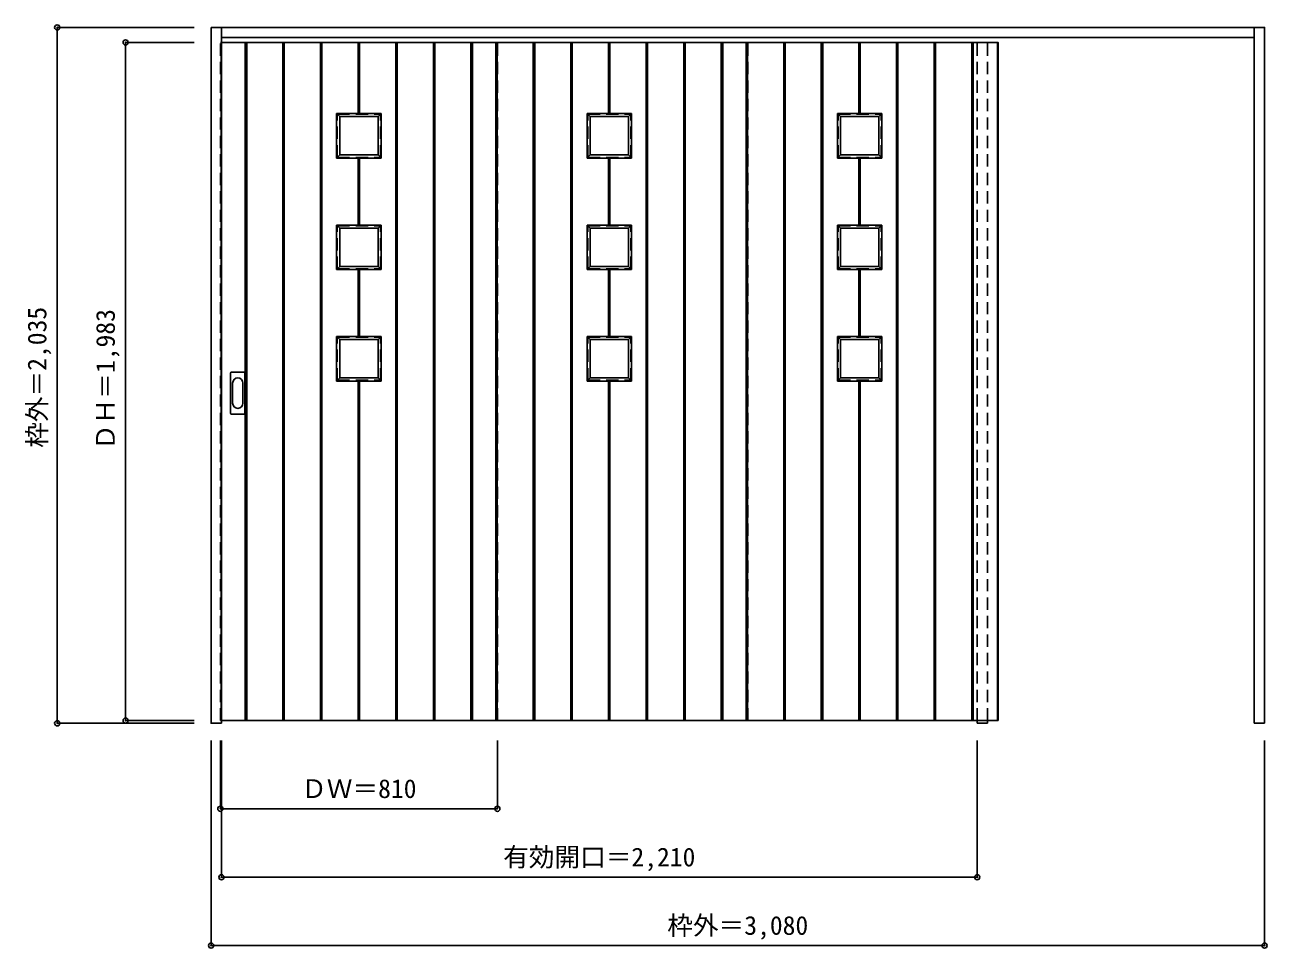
# Model space of a CAD drawing. Units: millimetres, scale not verified. Extents: x -1621 to 2011, y -1785 to 915.
import ezdxf
from ezdxf.enums import TextEntityAlignment as Align

# ---------------------------------------------------------------- set-up
doc = ezdxf.new("R2010")
doc.units = ezdxf.units.MM
doc.header["$LTSCALE"] = 30
doc.header["$PDMODE"] = 32
doc.header["$PDSIZE"] = 15
doc.linetypes.add('DASHED1', pattern=[1.8, 1.2, -0.6])
doc.layers.add('0-0', color=3, linetype='Continuous')
doc.layers.add('0-1_寸法', color=7, linetype='Continuous')
doc.styles.add('ＭＳ ゴシック', font='')
doc.styles.get('ＭＳ ゴシック').set_extended_font_data('MS Gothic')

msp = doc.modelspace()

# ---------------------------------------------------------------- linework, layer by layer
at = {"layer": '0-0'}
for p, q in [((-1046.31, -1127.73), (-1046.31, 907.27)), ((-1046.31, 877.27), (1973.69, 877.27)), ((1973.69, -1127.73), (1973.69, 907.27)), ((-1047.31, -1119.73), (-1047.31, 863.27)), ((-976.31, -1119.73), (-976.31, 863.27)), ((-972.31, -1119.73), (-972.31, 863.27)), ((-866.31, -1119.73), (-866.31, 863.27)), ((-862.31, -1119.73), (-862.31, 863.27)), ((-756.31, -1119.73), (-756.31, 863.27)), ((-752.31, -1119.73), (-752.31, 863.27)), ((-646.31, 655.27), (-646.31, 863.27)), ((-642.31, 655.27), (-642.31, 863.27)), ((-536.31, -1119.73), (-536.31, 863.27)), ((-532.31, -1119.73), (-532.31, 863.27)), ((-426.31, -1119.73), (-426.31, 863.27)), ((-422.31, -1119.73), (-422.31, 863.27)), ((-317.31, 863.27), (-317.31, -1119.73)), ((-316.31, -1119.73), (-316.31, 863.27)), ((-315.31, -1119.73), (-315.31, 863.27)), ((-312.31, -1119.73), (-312.31, 863.27)), ((-244.31, -1119.73), (-244.31, 863.27)), ((-241.31, -1119.73), (-241.31, 863.27)), ((-240.31, -1119.73), (-240.31, 863.27)), ((-134.31, -1119.73), (-134.31, 863.27)), ((-130.31, -1119.73), (-130.31, 863.27)), ((-24.31, -1119.73), (-24.31, 863.27)), ((-20.31, -1119.73), (-20.31, 863.27)), ((85.69, 655.27), (85.69, 863.27)), ((89.69, 655.27), (89.69, 863.27)), ((195.69, -1119.73), (195.69, 863.27)), ((199.69, -1119.73), (199.69, 863.27)), ((305.69, -1119.73), (305.69, 863.27)), ((309.69, -1119.73), (309.69, 863.27)), ((414.69, 863.27), (414.69, -1119.73)), ((415.69, -1119.73), (415.69, 863.27)), ((416.69, -1119.73), (416.69, 863.27)), ((419.69, -1119.73), (419.69, 863.27)), ((487.69, -1119.73), (487.69, 863.27)), ((490.69, -1119.73), (490.69, 863.27)), ((491.69, -1119.73), (491.69, 863.27)), ((597.69, -1119.73), (597.69, 863.27)), ((601.69, -1119.73), (601.69, 863.27)), ((707.69, -1119.73), (707.69, 863.27)), ((711.69, -1119.73), (711.69, 863.27)), ((817.69, 655.27), (817.69, 863.27)), ((821.69, 655.27), (821.69, 863.27)), ((927.69, -1119.73), (927.69, 863.27)), ((931.69, -1119.73), (931.69, 863.27)), ((1037.69, -1119.73), (1037.69, 863.27)), ((1041.69, -1119.73), (1041.69, 863.27)), ((1147.69, -1119.73), (1147.69, 863.27)), ((1151.69, -1119.73), (1151.69, 863.27)), ((1222.69, -1119.73), (1222.69, 863.27)), ((-709.31, 655.27), (-579.31, 655.27)), ((-709.31, 525.27), (-709.31, 655.27)), ((-700.31, 646.27), (-709.31, 655.27)), ((-579.31, 655.27), (-588.31, 646.27)), ((-579.31, 525.27), (-579.31, 655.27)), ((22.69, 655.27), (152.69, 655.27)), ((22.69, 525.27), (22.69, 655.27)), ((31.69, 646.27), (22.69, 655.27)), ((152.69, 655.27), (143.69, 646.27)), ((152.69, 525.27), (152.69, 655.27)), ((754.69, 655.27), (884.69, 655.27)), ((754.69, 525.27), (754.69, 655.27)), ((763.69, 646.27), (754.69, 655.27)), ((884.69, 655.27), (875.69, 646.27)), ((884.69, 525.27), (884.69, 655.27)), ((-700.31, 646.27), (-588.31, 646.27)), ((-700.31, 534.27), (-700.31, 646.27)), ((-588.31, 534.27), (-588.31, 646.27)), ((31.69, 646.27), (143.69, 646.27)), ((31.69, 534.27), (31.69, 646.27)), ((143.69, 534.27), (143.69, 646.27)), ((763.69, 646.27), (875.69, 646.27)), ((763.69, 534.27), (763.69, 646.27)), ((875.69, 534.27), (875.69, 646.27)), ((-700.31, 534.27), (-709.31, 525.27)), ((-709.31, 525.27), (-579.31, 525.27)), ((-646.31, 329.27), (-646.31, 525.27)), ((-642.31, 329.27), (-642.31, 525.27)), ((31.69, 534.27), (22.69, 525.27)), ((22.69, 525.27), (152.69, 525.27)), ((85.69, 329.27), (85.69, 525.27)), ((89.69, 329.27), (89.69, 525.27)), ((763.69, 534.27), (754.69, 525.27)), ((754.69, 525.27), (884.69, 525.27)), ((817.69, 329.27), (817.69, 525.27)), ((821.69, 329.27), (821.69, 525.27)), ((-709.31, 329.27), (-579.31, 329.27)), ((-709.31, 199.27), (-709.31, 329.27)), ((-700.31, 320.27), (-709.31, 329.27)), ((-579.31, 329.27), (-588.31, 320.27)), ((-579.31, 199.27), (-579.31, 329.27)), ((22.69, 329.27), (152.69, 329.27)), ((22.69, 199.27), (22.69, 329.27)), ((31.69, 320.27), (22.69, 329.27)), ((152.69, 329.27), (143.69, 320.27)), ((152.69, 199.27), (152.69, 329.27)), ((754.69, 329.27), (884.69, 329.27)), ((754.69, 199.27), (754.69, 329.27)), ((763.69, 320.27), (754.69, 329.27)), ((884.69, 329.27), (875.69, 320.27)), ((884.69, 199.27), (884.69, 329.27)), ((-700.31, 320.27), (-588.31, 320.27)), ((-700.31, 208.27), (-700.31, 320.27)), ((-588.31, 208.27), (-588.31, 320.27)), ((31.69, 320.27), (143.69, 320.27)), ((31.69, 208.27), (31.69, 320.27)), ((143.69, 208.27), (143.69, 320.27)), ((763.69, 320.27), (875.69, 320.27)), ((763.69, 208.27), (763.69, 320.27)), ((875.69, 208.27), (875.69, 320.27)), ((-700.31, 208.27), (-709.31, 199.27)), ((-709.31, 199.27), (-579.31, 199.27)), ((-646.31, 3.27), (-646.31, 199.27)), ((-642.31, 3.27), (-642.31, 199.27)), ((31.69, 208.27), (22.69, 199.27)), ((22.69, 199.27), (152.69, 199.27)), ((85.69, 3.27), (85.69, 199.27)), ((89.69, 3.27), (89.69, 199.27)), ((763.69, 208.27), (754.69, 199.27)), ((754.69, 199.27), (884.69, 199.27)), ((817.69, 3.27), (817.69, 199.27)), ((821.69, 3.27), (821.69, 199.27)), ((-709.31, 3.27), (-579.31, 3.27)), ((-709.31, -126.73), (-709.31, 3.27)), ((-700.31, -5.73), (-709.31, 3.27)), ((-579.31, 3.27), (-588.31, -5.73)), ((-579.31, -126.73), (-579.31, 3.27)), ((22.69, 3.27), (152.69, 3.27)), ((22.69, -126.73), (22.69, 3.27)), ((31.69, -5.73), (22.69, 3.27)), ((152.69, 3.27), (143.69, -5.73)), ((152.69, -126.73), (152.69, 3.27)), ((754.69, 3.27), (884.69, 3.27)), ((754.69, -126.73), (754.69, 3.27)), ((763.69, -5.73), (754.69, 3.27)), ((884.69, 3.27), (875.69, -5.73)), ((884.69, -126.73), (884.69, 3.27)), ((-700.31, -5.73), (-588.31, -5.73)), ((-700.31, -117.73), (-700.31, -5.73)), ((-588.31, -117.73), (-588.31, -5.73)), ((31.69, -5.73), (143.69, -5.73)), ((31.69, -117.73), (31.69, -5.73)), ((143.69, -117.73), (143.69, -5.73)), ((763.69, -5.73), (875.69, -5.73)), ((763.69, -117.73), (763.69, -5.73)), ((875.69, -117.73), (875.69, -5.73)), ((-1019.31, -221.73), (-1019.31, -102.73)), ((-978.81, -101.23), (-1017.81, -101.23)), ((-977.31, -221.73), (-977.31, -102.73)), ((-700.31, -117.73), (-709.31, -126.73)), ((-709.31, -126.73), (-579.31, -126.73)), ((-646.31, -1119.73), (-646.31, -126.73)), ((-642.31, -1119.73), (-642.31, -126.73)), ((31.69, -117.73), (22.69, -126.73)), ((22.69, -126.73), (152.69, -126.73)), ((85.69, -1119.73), (85.69, -126.73)), ((89.69, -1119.73), (89.69, -126.73)), ((763.69, -117.73), (754.69, -126.73)), ((754.69, -126.73), (884.69, -126.73)), ((817.69, -1119.73), (817.69, -126.73)), ((821.69, -1119.73), (821.69, -126.73)), ((-1017.81, -223.23), (-978.81, -223.23)), ((-1046.31, -1119.73), (1224.69, -1119.73)), ((1163.69, -1119.73), (1163.69, -1127.73)), ((1193.69, -1119.73), (1193.69, -1127.73)), ((1163.69, -1127.73), (1193.69, -1127.73)), ((2003.69, -1127.73), (1973.69, -1127.73))]:
    msp.add_line(p, q, dxfattribs=at)
at = {"layer": '0-0', "color": 4, "linetype": 'DASHED1'}
for p, q in [((1163.69, -1119.73), (1163.69, 877.27)), ((1193.69, -1119.73), (1193.69, 877.27)), ((-1049.31, 863.27), (-1046.31, 863.27)), ((-1049.31, -1119.73), (-1049.31, 863.27)), ((-239.31, -1119.73), (-239.31, 863.27)), ((492.69, -1119.73), (492.69, 863.27)), ((-1046.31, -1119.73), (-1049.31, -1119.73))]:
    msp.add_line(p, q, dxfattribs=at)
at = {"layer": '0-0', "color": 7}
for p, q in [((-974.31, -1119.73), (-974.31, 863.27)), ((-864.31, -1119.73), (-864.31, 863.27)), ((-754.31, -1119.73), (-754.31, 863.27)), ((-644.31, 655.27), (-644.31, 863.27)), ((-534.31, -1119.73), (-534.31, 863.27)), ((-424.31, -1119.73), (-424.31, 863.27)), ((-314.31, -1119.73), (-314.31, 863.27)), ((-242.31, -1119.73), (-242.31, 863.27)), ((-132.31, -1119.73), (-132.31, 863.27)), ((-22.31, -1119.73), (-22.31, 863.27)), ((87.69, 655.27), (87.69, 863.27)), ((197.69, -1119.73), (197.69, 863.27)), ((307.69, -1119.73), (307.69, 863.27)), ((417.69, -1119.73), (417.69, 863.27)), ((489.69, -1119.73), (489.69, 863.27)), ((599.69, -1119.73), (599.69, 863.27)), ((709.69, -1119.73), (709.69, 863.27)), ((819.69, 655.27), (819.69, 863.27)), ((929.69, -1119.73), (929.69, 863.27)), ((1039.69, -1119.73), (1039.69, 863.27)), ((1149.69, -1119.73), (1149.69, 863.27)), ((-644.31, 329.27), (-644.31, 525.27)), ((87.69, 329.27), (87.69, 525.27)), ((819.69, 329.27), (819.69, 525.27)), ((-644.31, 3.27), (-644.31, 199.27)), ((87.69, 3.27), (87.69, 199.27)), ((819.69, 3.27), (819.69, 199.27)), ((-1013.31, -132.63), (-1013.31, -191.83)), ((-983.31, -191.83), (-983.31, -132.63)), ((-644.31, -1119.73), (-644.31, -126.73)), ((87.69, -1119.73), (87.69, -126.73)), ((819.69, -1119.73), (819.69, -126.73))]:
    msp.add_line(p, q, dxfattribs=at)
at = {"layer": '0-0', "linetype": 'DASHED1'}
for p, q in [((-707.31, 653.27), (-581.31, 653.27)), ((-707.31, 527.27), (-707.31, 653.27)), ((24.69, 653.27), (150.69, 653.27)), ((24.69, 527.27), (24.69, 653.27)), ((756.69, 653.27), (882.69, 653.27)), ((756.69, 527.27), (756.69, 653.27)), ((-707.31, 327.27), (-581.31, 327.27)), ((-707.31, 201.27), (-707.31, 327.27)), ((24.69, 327.27), (150.69, 327.27)), ((24.69, 201.27), (24.69, 327.27)), ((756.69, 327.27), (882.69, 327.27)), ((756.69, 201.27), (756.69, 327.27)), ((-707.31, 1.27), (-581.31, 1.27)), ((-707.31, -124.73), (-707.31, 1.27)), ((24.69, 1.27), (150.69, 1.27)), ((24.69, -124.73), (24.69, 1.27)), ((756.69, 1.27), (882.69, 1.27)), ((756.69, -124.73), (756.69, 1.27))]:
    msp.add_line(p, q, dxfattribs=at)
at = {"layer": '0-0'}
for points in [[(-1046.31, -1127.73), (-1076.31, -1127.73), (-1076.31, 907.27)], [(-1076.31, 907.27), (2003.69, 907.27), (2003.69, -1127.73)], [(-1046.31, 863.27), (1224.69, 863.27), (1224.69, -1119.73)], [(-700.31, 534.27), (-588.31, 534.27), (-579.31, 525.27)], [(31.69, 534.27), (143.69, 534.27), (152.69, 525.27)], [(763.69, 534.27), (875.69, 534.27), (884.69, 525.27)], [(-700.31, 208.27), (-588.31, 208.27), (-579.31, 199.27)], [(31.69, 208.27), (143.69, 208.27), (152.69, 199.27)], [(763.69, 208.27), (875.69, 208.27), (884.69, 199.27)], [(-700.31, -117.73), (-588.31, -117.73), (-579.31, -126.73)], [(31.69, -117.73), (143.69, -117.73), (152.69, -126.73)], [(763.69, -117.73), (875.69, -117.73), (884.69, -126.73)]]:
    msp.add_lwpolyline(points, dxfattribs=at)
at = {"layer": '0-0', "linetype": 'DASHED1'}
for points in [[(-707.31, 527.27), (-581.31, 527.27), (-581.31, 653.27)], [(24.69, 527.27), (150.69, 527.27), (150.69, 653.27)], [(756.69, 527.27), (882.69, 527.27), (882.69, 653.27)], [(-707.31, 201.27), (-581.31, 201.27), (-581.31, 327.27)], [(24.69, 201.27), (150.69, 201.27), (150.69, 327.27)], [(756.69, 201.27), (882.69, 201.27), (882.69, 327.27)], [(-707.31, -124.73), (-581.31, -124.73), (-581.31, 1.27)], [(24.69, -124.73), (150.69, -124.73), (150.69, 1.27)], [(756.69, -124.73), (882.69, -124.73), (882.69, 1.27)]]:
    msp.add_lwpolyline(points, dxfattribs=at)
at = {"layer": '0-0'}
for centre, start, end in [((-1017.81, -102.73), 90, 180), ((-978.81, -102.73), 0, 90), ((-1017.81, -221.73), 180, 270), ((-978.81, -221.73), 270, 0)]:
    msp.add_arc(centre, 1.5, start, end, dxfattribs=at)
at = {"layer": '0-0', "color": 7}
for centre, start, end in [((-998.31, -132.63), 0, 180), ((-998.31, -191.83), 180, 0)]:
    msp.add_arc(centre, 15, start, end, dxfattribs=at)
at = {"layer": '0-1_寸法', "color": 4}
for p, q in [((-1526.31, 907.27), (-1126.31, 907.27)), ((-1526.31, 907.27), (-1526.31, -1127.73)), ((-1326.31, 863.27), (-1326.31, -1119.73)), ((-1326.31, 863.27), (-1126.31, 863.27)), ((-1326.31, -1119.73), (-1126.31, -1119.73)), ((-1526.31, -1127.73), (-1126.31, -1127.73)), ((-1076.31, -1777.73), (-1076.31, -1177.73)), ((-1049.31, -1377.73), (-1049.31, -1177.73)), ((-1046.31, -1577.73), (-1046.31, -1177.73)), ((-239.31, -1377.73), (-239.31, -1177.73)), ((1163.69, -1577.73), (1163.69, -1177.73)), ((2003.69, -1777.73), (2003.69, -1177.73)), ((-1049.31, -1377.73), (-239.31, -1377.73)), ((-1046.31, -1577.73), (1163.69, -1577.73)), ((-1076.31, -1777.73), (2003.69, -1777.73))]:
    msp.add_line(p, q, dxfattribs=at)
at = {"layer": '0-1_寸法'}
for p in [(-1526.31, 907.27), (-1326.31, 863.27), (-1526.31, -1127.73), (-1326.31, -1119.73), (-1049.31, -1377.73), (-239.31, -1377.73), (-1046.31, -1577.73), (1163.69, -1577.73), (-1076.31, -1777.73), (2003.69, -1777.73)]:
    msp.add_point(p, dxfattribs=at)

# ---------------------------------------------------------------- texts
at = {"layer": '0-1_寸法', "style": 'ＭＳ ゴシック'}
for s, p in [('枠外＝2,035', (-1541.31, -321.98)), ('ＤＨ＝1,983', (-1341.31, -328.48))]:
    msp.add_text(s, height=54.99, rotation=90, dxfattribs=at).set_placement(p, align=Align.BOTTOM_LEFT)
for s, p in [('ＤＷ＝810', (-813.06, -1362.73)), ('有効開口＝2,210', (-222.56, -1562.73)), ('枠外＝3,080', (257.44, -1762.73))]:
    msp.add_text(s, height=54.99, dxfattribs=at).set_placement(p, align=Align.BOTTOM_LEFT)

doc.saveas('drawing.dxf')
